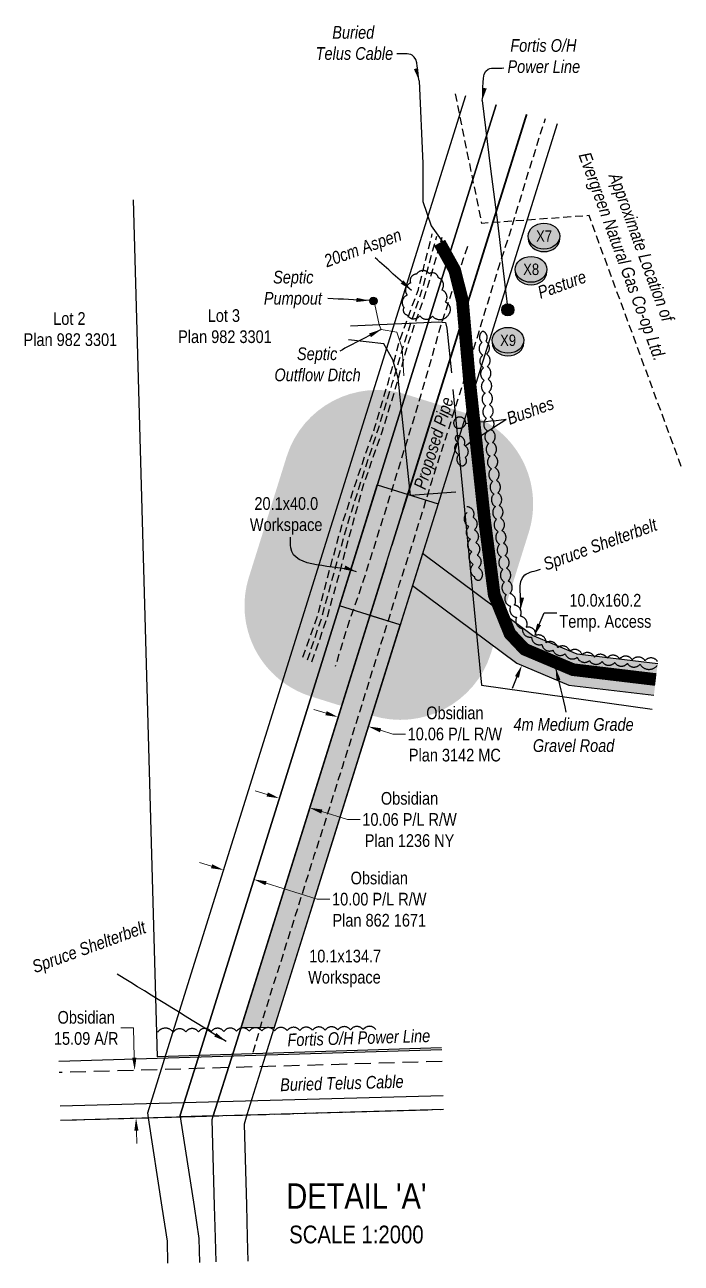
# Model space of a CAD drawing. Extents: x 634935 to 638883, y 5905921 to 5908834.
# Drawn here: x 636838 to 637356, y 5906056 to 5907034 of the extents above; entities that cross this region are included whole.
import ezdxf
from ezdxf.enums import TextEntityAlignment as Align

# ---------------------------------------------------------------- set-up
doc = ezdxf.new("R2010")
doc.units = 0
doc.header["$LTSCALE"] = 5
doc.header["$PDMODE"] = 34
doc.header["$PDSIZE"] = 0.03
for name, pattern in [('0', [1, 1, 0]), ('foc-ACCESSROAD', [3.75, 2.5, -1.25]), ('foc-QUARTERLINE', [33, 25, -3, 2, -3]), ('POWERLINE5', [7.799999999999997, 2.399999999999999, -0.6, 0.6, -0.6, 0.6, -0.6, 2.399999999999999]), ('UG_PIPE', [1.875, 1.25, -0.625])]:
    doc.linetypes.add(name, pattern=pattern)
doc.layers.get('Defpoints').update_dxf_attribs({"color": 9})
for name, color, linetype in [('AS-FENCE', 48, 'foc-FENCE'), ('AS-PIPE-UG', 44, 'UG_PIPE'), ('AS-PIPE-UG-T', 44, 'Continuous'), ('AS-POWER', 104, 'foc-POWER'), ('AS-POWER-EXISTING', 72, 'POWERLINE5'), ('AS-POWER-T', 104, 'Continuous'), ('AS-ROADS', 254, 'Continuous'), ('AS-TELEPHONE', 224, 'foc-TEL'), ('AS-TELEPHONE-T', 224, 'Continuous'), ('AS-TELUS', 224, 'foc-TEL'), ('C-AR', 13, 'foc-ACCESSROAD'), ('C-RW', 13, 'Continuous'), ('DETAIL-T', 7, 'Continuous'), ('L-QSEC', 8, 'foc-QUARTERLINE'), ('L-TITLEDB', 4, 'Continuous'), ('L-TITLEDB-T', 4, 'Continuous'), ('P-BUFFER-H 30m', 51, 'Continuous'), ('P-CROSSINGS', 250, 'Continuous'), ('P-TEMP-H', 41, 'Continuous'), ('P-TEMP_WORKSPACE', 46, 'Continuous'), ('P-TEMP_WORKSPACE-2', 46, 'Continuous'), ('T-BUSH', 110, '0'), ('T-BUSH-T', 110, 'Continuous')]:
    doc.layers.add(name, color=color, linetype=linetype)
doc.layers.add('AS-SANITARY', color=7, linetype='foc-SANITARY', lineweight=9, true_color=0x29a300)
for name, color, linetype, lineweight in [('C-AR-T', 13, 'Continuous', 9), ('C-RW-T', 13, 'Continuous', 9), ('T-TEXT', 48, 'Continuous', 18)]:
    doc.layers.add(name, color=color, linetype=linetype, lineweight=lineweight)
doc.styles.add('100L', font='ARIALN.TTF', dxfattribs={"height": 11})
doc.styles.add('80CG', font='ARIALN.TTF', dxfattribs={"height": 10})
doc.styles.add('80L', font='ARIALN.TTF', dxfattribs={"height": 10})
doc.styles.add('80LS', font='ARIALNI.TTF', dxfattribs={"height": 10})
doc.styles.add('Crossing', font='ARIALN.TTF', dxfattribs={"height": 10})
doc.styles.add('foc-LtypeFont', font='ARIALN.TTF', dxfattribs={"height": 7.349999999999999})
doc.linetypes.add('foc-FENCE', pattern='A,10,-1,["X",foc-LtypeFont,S=0.2,R=0,X=-0.625,Y=-0.75],-1.239999999999999', length=12.24)
doc.linetypes.add('foc-POWER', pattern='A,6,-1,["P",foc-LtypeFont,S=0.2,R=0,X=-0.625,Y=-0.75],-1.239999999999999,4', length=12.24)
doc.linetypes.add('foc-SANITARY', pattern='A,10,-1,["SN",foc-LtypeFont,S=0.2,R=0,X=-0.5,Y=-0.75],-2.75', length=13.75)
doc.linetypes.add('foc-TEL', pattern='A,2,-1,["T",foc-LtypeFont,S=0.2,R=0,X=-0.425,Y=-0.75],-1.239999999999999,8', length=12.24)
doc.dimstyles.new('Compass 5 000', dxfattribs={"dimscale": 5, "dimtxt": 9, "dimasz": 2, "dimexe": 0.2, "dimexo": 0.0625, "dimgap": 0.5, "dimtad": 0, "dimtih": 1, "dimtoh": 1, "dimzin": 0, "dimdsep": 46, "dimtxsty": '80CG', "dimcen": 0.1, "dimse1": 1, "dimse2": 1, "dimclrd": 256, "dimclrt": 256, "dimaunit": 1, "dimadec": 4, "dimazin": 0, "dimtfac": 0.06, "dimtofl": 0, "dimtmove": 0, "dimatfit": 1, "dimfxl": 0.2, "dimtolj": 1, "dimtzin": 0, "dimlwd": -1, "dimarcsym": 0})

# ---------------------------------------------------------------- blocks, each defined once
blk = doc.blocks.new('*D406')
at = {"layer": 'C-RW-T', "transparency": 16777216}
for p, q in [((637075.6736932884, 5906490.581701348), (637066.1297975343, 5906493.567342625)), ((637118.7479108176, 5906477.106683894), (637128.2918065721, 5906474.121042617)), ((637128.2918065721, 5906474.121042617), (637138.2918065719, 5906474.121042617))]:
    blk.add_line(p, q, dxfattribs=at)
for points in [[(637076.1713001679, 5906492.172350639), (637075.1760864086, 5906488.991052055), (637085.2175890421, 5906487.59606007)], [(637119.2455176972, 5906478.697333186), (637118.2503039378, 5906475.516034601), (637109.2040150638, 5906480.092325171)]]:
    blk.add_solid(points, dxfattribs=at)
at = {"layer": 'Defpoints', "color": 0, "transparency": 16777216}
for p in [(637095.7182896906, 5906521.162581637), (637119.7047157125, 5906513.65884674), (637109.2040150638, 5906480.092325171)]:
    blk.add_point(p, dxfattribs=at)
at = {"layer": 'C-RW-T', "transparency": 16777216, "insert": (637177.3777547302, 5906474.121042616), "char_height": 10, "attachment_point": 5, "style": '80CG'}
blk.add_mtext('\\A1;Obsidian\\P10.06 P/L R/W\\PPlan 3142 MC', dxfattribs=at)
blk = doc.blocks.new('*D407')
at = {"layer": 'C-RW-T', "transparency": 16777216}
for p, q in [((637029.2741031505, 5906426.442337524), (637019.730184956, 5906429.427907067)), ((637072.3500057517, 5906412.967148379), (637092.5042353456, 5906406.662415584)), ((637092.5042353456, 5906406.662415584), (637102.5042353456, 5906406.662415584))]:
    blk.add_line(p, q, dxfattribs=at)
for points in [[(637029.7716980744, 5906428.032990557), (637028.7765082265, 5906424.851684492), (637038.818021345, 5906423.456767981)], [(637072.8476006757, 5906414.557801412), (637071.8524108278, 5906411.376495347), (637062.8060875575, 5906415.952717923)]]:
    blk.add_solid(points, dxfattribs=at)
at = {"layer": 'Defpoints', "color": 0, "transparency": 16777216}
for p in [(637058.6123261382, 5906486.732877592), (637082.6003923507, 5906479.228827533), (637062.8060875575, 5906415.952717923)]:
    blk.add_point(p, dxfattribs=at)
at = {"layer": 'C-RW-T', "transparency": 16777216, "insert": (637141.5901835039, 5906406.662415584), "char_height": 10, "attachment_point": 5, "style": '80CG'}
blk.add_mtext('\\A1;Obsidian\\P10.06 P/L R/W\\PPlan 1236 NY', dxfattribs=at)
blk = doc.blocks.new('*D408')
at = {"layer": 'C-RW-T', "transparency": 16777216}
for p, q in [((636985.3817924338, 5906369.813301085), (636975.8377988497, 5906372.798629622)), ((637028.3172032684, 5906356.38325149), (637068.6183482471, 5906343.77719124)), ((637068.6183482471, 5906343.77719124), (637078.6183482474, 5906343.777191241))]:
    blk.add_line(p, q, dxfattribs=at)
for points in [[(636985.8793471898, 5906371.403966684), (636984.8842376776, 5906368.222635488), (636994.9257860177, 5906366.82797255)], [(637028.8147580244, 5906357.973917088), (637027.8196485122, 5906354.792585893), (637018.7732096843, 5906359.368580026)]]:
    blk.add_solid(points, dxfattribs=at)
at = {"layer": 'Defpoints', "color": 0, "transparency": 16777216}
for p in [(636999.8074017416, 5906382.434331644), (637023.6548254082, 5906374.97493912), (637018.7732096843, 5906359.368580026)]:
    blk.add_point(p, dxfattribs=at)
at = {"layer": 'C-RW-T', "transparency": 16777216, "insert": (637117.7042964057, 5906343.77719124), "char_height": 10, "attachment_point": 5, "style": '80CG'}
blk.add_mtext('\\A1;Obsidian\\P10.00 P/L R/W\\PPlan 862 1671', dxfattribs=at)
blk = doc.blocks.new('*D409')
at = {"layer": 'C-AR-T', "transparency": 16777216}
for p, q in [((636923.6864842274, 5906242.149577352), (636913.6864842274, 5906242.149577351)), ((636924.3600744274, 5906218.715025035), (636923.6864842274, 5906242.149577352)), ((636926.01863408, 5906161.01287476), (636926.3059500516, 5906151.017003136))]:
    blk.add_line(p, q, dxfattribs=at)
for points in [[(636926.0260530314, 5906218.76291103), (636922.6940958234, 5906218.667139039), (636924.647390399, 5906208.719153411)], [(636927.684612684, 5906161.060760755), (636924.352655476, 5906160.964988764), (636925.7313181084, 5906171.008746385)]]:
    blk.add_solid(points, dxfattribs=at)
at = {"layer": 'Defpoints', "color": 0, "transparency": 16777216}
for p in [(636924.647390399, 5906208.719153411), (636897.3170547372, 5906207.933584904), (636898.4009824466, 5906170.223177878)]:
    blk.add_point(p, dxfattribs=at)
at = {"layer": 'C-AR-T', "transparency": 16777216, "insert": (636886.4047652646, 5906242.149577352), "char_height": 10, "attachment_point": 5, "style": '80CG'}
blk.add_mtext('\\A1;Obsidian\\P15.09 A/R', dxfattribs=at)
blk = doc.blocks.new('POWERPOLE')
h = blk.add_hatch(color=255)
edge = h.paths.add_edge_path()
edge.add_arc((0, 0), 0.9600000000000002, 0, 360)
at = {"linetype": 'Continuous'}
for p, q in [((0.678822509938982, -0.678822509938982), (-0.678822509938982, 0.678822509938982)), ((-0.678822509938982, -0.678822509938982), (0.678822509938982, 0.678822509938982))]:
    blk.add_line(p, q, dxfattribs=at)
blk.add_circle((0, 0), 0.9600000000000002, dxfattribs=at)
blk = doc.blocks.new('*D430')
at = {"layer": 'Defpoints', "color": 0, "transparency": 16777216}
for p in [(637239.9581403164, 5906551.459742402), (637254.598792797, 5906545.284310392), (637244.8856163165, 5906522.25640868)]:
    blk.add_point(p, dxfattribs=at)
at = {"layer": 'P-TEMP_WORKSPACE', "transparency": 16777216}
for p, q in [((637243.84456129, 5906560.673630399), (637247.7309822636, 5906569.887518397)), ((637247.7309822636, 5906569.887518397), (637257.7309822636, 5906569.887518397)), ((637226.3585428623, 5906519.217952693), (637222.4721218888, 5906510.004064697))]:
    blk.add_line(p, q, dxfattribs=at)
for points in [[(637242.3089132903, 5906561.321367227), (637245.3802092895, 5906560.02589357), (637239.9581403164, 5906551.459742402)], [(637224.8228948626, 5906519.865689522), (637227.8941908618, 5906518.570215864), (637230.2449638355, 5906528.43184069)]]:
    blk.add_solid(points, dxfattribs=at)
at = {"layer": 'P-TEMP_WORKSPACE', "transparency": 16777216, "insert": (637296.1586766699, 5906569.887518396), "char_height": 10, "attachment_point": 5, "style": '80CG'}
blk.add_mtext('\\A1;10.0x160.2\\P{\\A0;Temp. Access}', dxfattribs=at)
blk = doc.blocks.new('xing2')
h = blk.add_hatch(color=50)
h.dxf.hatch_style = 1
edge = h.paths.add_edge_path()
edge.add_ellipse((0, 0), major_axis=(-12.5, 0), ratio=0.8162973455633619, start_angle=0, end_angle=360)
h = blk.add_hatch(color=250)
h.dxf.hatch_style = 1
edge = h.paths.add_edge_path()
edge.add_ellipse((0, -2.047489049626165), major_axis=(-12.5, 0), ratio=0.8162973455633619, start_angle=0, end_angle=180)
edge.add_line((12.5, -2.047489049626165), (12.5, 0))
edge.add_ellipse((0, 0), major_axis=(-12.5, 0), ratio=0.8162973455633619, start_angle=0, end_angle=180, ccw=False)
edge.add_line((-12.5, 0), (-12.5, -2.047489049626165))
at = {"color": 250}
blk.add_ellipse((0, 0), major_axis=(-12.5, 0), ratio=0.8162973455633619, dxfattribs=at)
blk.add_ellipse((0, -2.047489049626165), major_axis=(-12.5, 0), ratio=0.8162973455633619, start_param=0, end_param=3.141592653589793, dxfattribs=at)
at = {"color": 250, "style": 'Crossing'}
blk.add_attdef('CROSSING', text='', height=9, dxfattribs=at).set_placement((0.08916442567715421, 0.0199513138486509), align=Align.MIDDLE_CENTER)
at = {"color": 250, "style": 'Crossing', "flags": 1}
for tag, p in [('OWNER', (0.08916442567715421, -12.49201765665748)), ('DESCRIPTION', (0.08916442567715421, -25.770021277247)), ('LOCATION', (0.08916442567715421, -39.30337514164421)), ('DWG_REF', (0.08916442567715421, -52.83672900604233))]:
    blk.add_attdef(tag, text='', height=9, dxfattribs=at).set_placement(p, align=Align.MIDDLE_CENTER)

msp = doc.modelspace()

# ---------------------------------------------------------------- hatches: boundary and pattern name
at = {"layer": 'AS-SANITARY'}
h = msp.add_hatch(color=256, dxfattribs=at)
h.dxf.hatch_style = 1
edge = h.paths.add_edge_path()
edge.add_arc((637113.1126214073, 5906815.97346836), 3.096986140449126, 0, 360)
at = {"layer": 'P-BUFFER-H 30m'}
h = msp.add_hatch(color=256, dxfattribs=at)
h.dxf.hatch_style = 1
edge = h.paths.add_edge_path()
edge.add_line((637014.7555182523, 5906597.725718003), (637044.6030738569, 5906693.136431763))
edge.add_arc((637116.161109177, 5906670.750765063), 74.97779999797562, 72.62863011000502, 162.6286301064771, ccw=False)
edge.add_line((637138.5467758738, 5906742.308800383), (637186.5383648941, 5906727.295479917))
edge.add_arc((637164.1526981966, 5906655.737444596), 74.9777999974017, -17.37136989339018, 72.62863010936837, ccw=False)
edge.add_line((637235.7107335172, 5906633.351777895), (637205.8631779129, 5906537.941064132))
edge.add_arc((637134.3051425925, 5906560.326730835), 74.97779999867056, 252.6286301109604, 342.6286301047795, ccw=False)
edge.add_line((637111.9194758963, 5906488.768695513), (637063.9278868751, 5906503.782015979))
edge.add_arc((637086.3135535724, 5906575.340051298), 74.97779999722798, 162.6286301047795, 252.6286301097928, ccw=False)
at = {"layer": 'P-TEMP-H'}
h = msp.add_hatch(color=256, dxfattribs=at)
h.dxf.hatch_style = 1
h.paths.add_polyline_path([(637086.3135535737, 5906575.340051302), (637116.1611091767, 5906670.750765061), (637164.1526981962, 5906655.737444595), (637134.3051425929, 5906560.326730833)])
h = msp.add_hatch(color=256, dxfattribs=at)
h.dxf.hatch_style = 1
h.paths.add_polyline_path([(637144.0298440767, 5906591.412717309), (637226.160068927, 5906530.154850701), (637267.3706445654, 5906512.772216405), (637334.4727249534, 5906504.765882877), (637337.4337328702, 5906529.58245973), (637273.8339523324, 5906537.170913804), (637238.6696845901, 5906552.00321345), (637151.9383053549, 5906616.69290923)])
h = msp.add_hatch(color=256, dxfattribs=at)
h.dxf.hatch_style = 1
h.paths.add_polyline_path([(637034.9987957111, 5906242.887791166), (637134.3051425929, 5906560.326730833), (637110.3093480831, 5906567.833391067), (637008.5614085058, 5906242.54969655)])

# ---------------------------------------------------------------- linework, layer by layer
at = {"layer": 'AS-FENCE', "flags": 128}
for points in [[(637094.9101587342, 5906796.411008472), (637164.5825158595, 5906799.398502349), (637169.9125049297, 5906798.996003175), (637171.0850025252, 5906794.498512395), (637174.6374952405, 5906759.303584569)], [(637178.2599878119, 5906665.016277922), (637142.3875613738, 5906662.546282984), (637132.7425811526, 5906755.121093148), (637128.4100900373, 5906769.501063659), (637121.2826046532, 5906782.206037606), (637093.3951618406, 5906785.221031421)], [(637175.7624929335, 5906746.198611445), (637198.4846489094, 5906512.69576459), (637333.1512842772, 5906493.690723666)]]:
    msp.add_lwpolyline(points, dxfattribs=at)
at = {"layer": 'AS-PIPE-UG', "flags": 128}
for points in [[(637356.0297929645, 5906685.438359982), (637283.2391925459, 5906883.304871256), (637198.6852113502, 5906877.194456222), (637177.5694085577, 5906980.865286183)], [(637018.2028160348, 5906223.029684287), (637025.0628019674, 5906246.852135433), (637034.8227819531, 5906277.919571726), (637050.5202497627, 5906327.561969928), (637066.4102171782, 5906378.18686611), (637076.2276970453, 5906408.559303829), (637088.8651711304, 5906448.851721201), (637102.3726434313, 5906491.589133558), (637112.7726221043, 5906525.199064635), (637124.0350990089, 5906560.94899133), (637133.5125795734, 5906591.833927993), (637143.867558339, 5906624.118861787), (637151.9325418005, 5906649.57630958), (637159.3400266104, 5906674.353758775), (637169.4350059088, 5906705.066195794), (637177.0849902214, 5906729.561145562), (637185.0199739496, 5906754.62109417), (637191.5924604714, 5906775.628551094), (637198.7024458912, 5906799.271002608), (637202.692437709, 5906812.138476224), (637212.7574170693, 5906845.140908546), (637220.2674016688, 5906867.415862868), (637233.6373742517, 5906911.568272328), (637245.0598508276, 5906948.28069704), (637248.9302420103, 5906959.867647733)], [(637057.345235767, 5906534.729045093), (637069.2702113132, 5906568.388976071), (637079.372690596, 5906606.921397055), (637088.6851714994, 5906640.521328153), (637099.885148532, 5906674.621258224), (637114.2901189927, 5906716.481172385), (637124.9225971886, 5906752.27109899), (637133.9425786922, 5906785.20853145), (637148.5350487675, 5906824.970949909), (637159.5350262104, 5906868.978359661)], [(637061.0352281999, 5906532.60154946), (637072.4552047817, 5906566.483979975), (637082.8851833935, 5906604.606401799), (637092.4201638402, 5906638.901331475), (637102.9626422214, 5906672.428762719), (637116.7401139684, 5906714.533676374), (637127.995090888, 5906750.738602133), (637137.7675708478, 5906783.673534596), (637151.7350422057, 5906825.280949269), (637163.0575189871, 5906867.21086329)], [(637064.5502209918, 5906531.156552422), (637076.2926969124, 5906565.028982962), (637086.6426756877, 5906602.32640648), (637095.9826565348, 5906637.173835017), (637105.5451369255, 5906671.591264436), (637120.2701067294, 5906713.486178526), (637131.3325840441, 5906749.821104015), (637140.7275647782, 5906783.021035934), (637155.067535372, 5906824.35095118), (637167.4100100615, 5906866.450864848)], [(637187.4074690535, 5906858.938380254), (637176.0624923181, 5906826.49094679), (637167.2250104409, 5906800.001001113), (637154.0225375149, 5906754.051095341), (637145.942554084, 5906726.228652396), (637126.8300932772, 5906664.333779322), (637115.6076162906, 5906628.353853105), (637105.0651379096, 5906594.981421539), (637092.5601635531, 5906558.941495447), (637082.9926831732, 5906527.511559897)]]:
    msp.add_lwpolyline(points, dxfattribs=at)
at = {"layer": 'AS-PIPE-UG', "color": 240, "const_width": 1.499559075, "flags": 128}
msp.add_lwpolyline([(637234.0030246505, 5906963.211026765), (637136.4344064113, 5906651.31512306)], dxfattribs=at)
at = {"layer": 'AS-POWER', "flags": 128}
for points in [[(637198.9578797605, 5906974.174280971), (637205.4574320382, 5906920.140754756), (637210.9049208675, 5906877.973341224), (637214.3674137671, 5906848.723401203), (637217.3649076206, 5906824.133451624), (637219.1374039862, 5906808.965982728)], [(636864.7188715109, 5906215.954581806), (637166.9857332782, 5906225.122137194)]]:
    msp.add_lwpolyline(points, dxfattribs=at)
at = {"layer": 'AS-ROADS', "const_width": 9.997039999448557, "flags": 128}
msp.add_lwpolyline([(637335.9532289121, 5906517.174171302), (637270.6022984488, 5906524.971565103), (637232.4148767587, 5906541.079032075), (637220.869900433, 5906553.324006964), (637208.4199259643, 5906584.071443913), (637200.7749416414, 5906643.366322317), (637188.7049663925, 5906755.453592464), (637183.3599773535, 5906815.953468397), (637177.2124899598, 5906840.355918359), (637165.2975143935, 5906861.838374306)], dxfattribs=at)
at = {"layer": 'AS-SANITARY', "flags": 128}
msp.add_lwpolyline([(637114.2451190845, 5906813.090974272), (637117.5576122919, 5906797.098507065), (637119.2551088111, 5906793.461014524), (637131.4400838235, 5906791.473518602), (637135.6475751954, 5906778.70104479), (637137.2000720121, 5906756.971089355)], dxfattribs=at)
at = {"layer": 'AS-SANITARY'}
msp.add_circle((637113.1126214073, 5906815.97346836), 3.096986140449126, dxfattribs=at)
at = {"layer": 'AS-TELEPHONE', "flags": 128}
msp.add_lwpolyline([(637149.2580116037, 5906989.722006364), (637151.9975416674, 5906924.520745766), (637152.1700413134, 5906894.485807355), (637158.7825277539, 5906875.403346488), (637174.3799957681, 5906853.163392093), (637180.3549835157, 5906833.975931438), (637183.7599765332, 5906806.825987119), (637185.8899721651, 5906783.678534583), (637187.5549687508, 5906765.128572625), (637189.4024649626, 5906744.831114249), (637191.6774602972, 5906718.933667354), (637193.5874563807, 5906698.848708541), (637196.5824502386, 5906667.211273418), (637199.7074438304, 5906628.626352543)], dxfattribs=at)
at = {"layer": 'AS-TELUS', "flags": 128}
msp.add_lwpolyline([(636865.7890718519, 5906180.668610311), (637168.0249519651, 5906188.975167499)], dxfattribs=at)
at = {"layer": 'C-AR', "flags": 128}
for points in [[(637167.2568310429, 5906215.692589028), (636864.990324565, 5906207.00440271)], [(636866.1332471449, 5906169.296673539), (637168.3409698519, 5906177.983170203)]]:
    msp.add_lwpolyline(points, dxfattribs=at)
at = {"layer": 'C-RW', "flags": 128}
for points in [[(636950.920613232, 5906056.463037396), (636950.4646966815, 5906073.841753226), (636946.379696681, 5906100.59425323), (636935.5921966814, 5906171.299253228), (636934.9921966819, 5906175.214253226), (636949.5396966824, 5906221.724253229), (637186.1482102606, 5906978.181559686)], [(637210.0016631299, 5906970.719428523), (636975.9546966812, 5906222.479253232), (636960.5671966814, 5906173.289253229), (636960.6021966813, 5906172.019253231), (636971.5596966824, 5906101.25925323), (636975.4021966815, 5906076.089253224), (636975.9000504484, 5906057.118352719)], [(637123.2869407515, 5906609.290808639), (637002.5221966817, 5906223.244253226), (636986.7321966814, 5906172.771753225), (636960.6021966813, 5906172.019253231), (636960.5671966814, 5906173.289253229), (636975.9546966812, 5906222.479253232), (637210.0016631299, 5906970.719428523)], [(637234.0018962245, 5906963.211379764), (637127.5585724743, 5906622.945859419)], [(637127.5585724744, 5906622.945859419), (637234.0018962245, 5906963.211379764)], [(637257.9915726561, 5906955.706633469), (637029.0921966822, 5906224.006753226), (637013.3021966814, 5906173.534253229), (637011.0521966823, 5906166.26675323), (637012.7896966818, 5906102.344253226), (637013.474696682, 5906077.111753228), (637013.9708193672, 5906058.117108546)], [(636988.8404440829, 5906057.457833481), (636988.3446966814, 5906076.431753228), (636987.659696682, 5906101.684253232), (636985.8071966823, 5906169.78175323), (636986.7321966814, 5906172.771753225), (637002.5221966817, 5906223.244253226), (637127.5585724744, 5906622.945859419)]]:
    msp.add_lwpolyline(points, dxfattribs=at)
at = {"layer": 'L-QSEC'}
msp.add_line((636866.1340058473, 5906169.29566387), (637168.340986207, 5906177.982601342), dxfattribs=at)
at = {"layer": 'L-TITLEDB', "flags": 128}
for points in [[(637166.9505718973, 5906226.504929183), (636942.543924574, 5906219.348461679), (636923.7429629548, 5906895.853864143)], [(636866.1292881565, 5906169.301942095), (637168.3407601006, 5906177.99046596)]]:
    msp.add_lwpolyline(points, dxfattribs=at)
at = {"layer": 'P-TEMP_WORKSPACE', "flags": 128}
for points in [[(637086.3135535737, 5906575.340051302), (637116.1611091767, 5906670.750765061), (637164.1526981962, 5906655.737444595), (637134.3051425929, 5906560.326730833)], [(637034.9987957111, 5906242.887791166), (637134.3051425929, 5906560.326730833), (637110.3093480831, 5906567.833391067), (637008.5614085058, 5906242.54969655)]]:
    msp.add_lwpolyline(points, close=True, dxfattribs=at)
msp.add_lwpolyline([(637337.4337328702, 5906529.58245973), (637273.8339523324, 5906537.170913804), (637238.6696845901, 5906552.00321345), (637151.9383053549, 5906616.69290923), (637144.0298440767, 5906591.412717309), (637226.160068927, 5906530.154850701), (637267.3706445654, 5906512.772216405), (637334.4727249534, 5906504.765882877)], dxfattribs=at)
at = {"layer": 'T-BUSH', "flags": 128}
for points in [[(637172.5133253211, 5906805.428448721, 0.52056705), (637169.7910335278, 5906815.047718239, 0.52056705), (637167.0687417348, 5906824.666987755, 0.52056705), (637164.3464499419, 5906834.286257273, 0.52056705), (637157.0332554867, 5906837.563246798, 0.52056705), (637147.0449638343, 5906837.144619868, 0.52056705), (637142.3482155089, 5906830.171461333, 0.52056705), (637139.8058115181, 5906820.503193289, 0.52056705), (637137.1951549478, 5906810.853027957, 0.52056705), (637139.7551852219, 5906804.899467881, 0.52056705), (637149.7309666413, 5906804.247544792, 0.52056705), (637159.6975303312, 5906803.995595252, 0.52056705)], [(637185.6874725804, 5906719.158666895, -0.52056705), (637177.9072862389, 5906716.158211236, -0.52056705), (637180.0055230344, 5906724.476931813, -0.52056705)]]:
    msp.add_lwpolyline(points, format="xyb", close=True, dxfattribs=at)
for points in [[(637337.3495273478, 5906531.261652013, 0.52056705), (637327.3781029545, 5906531.977133816, 0.52056705), (637317.4066785611, 5906532.692615617, 0.52056705), (637307.4352541678, 5906533.408097421, 0.52056705), (637297.4638297746, 5906534.123579224, 0.52056705), (637287.4924053814, 5906534.839061024, 0.52056705), (637277.738803806, 5906536.771915151, 0.52056705), (637268.1379545513, 5906539.558474361, 0.52056705), (637258.5371052966, 5906542.34503357, 0.52056705), (637249.459723744, 5906546.213505113, 0.52056705), (637241.316284176, 5906552.012264518, 0.52056705), (637233.7282060967, 5906558.297674334, 0.52056705), (637229.0489764642, 5906567.132040678, 0.52056705), (637224.3697468312, 5906575.966407022, 0.52056705), (637220.6821657027, 5906585.113573684, 0.52056705), (637219.4455297112, 5906595.033853422, 0.52056705), (637218.2088937197, 5906604.954133159, 0.52056705), (637216.9722577282, 5906614.874412896, 0.52056705), (637215.7356217369, 5906624.794692634, 0.52056705), (637214.4989857454, 5906634.71497237, 0.52056705), (637213.2749750955, 5906644.636691795, 0.52056705), (637212.2464565656, 5906654.580703474, 0.52056705), (637211.2179380351, 5906664.524715151, 0.52056705), (637210.1894195052, 5906674.468726831, 0.52056705), (637209.1609009748, 5906684.412738509, 0.52056705), (637208.1323824448, 5906694.35675019, 0.52056705), (637207.1038639144, 5906704.300761868, 0.52056705), (637206.0753453844, 5906714.244773548, 0.52056705), (637205.2984333679, 5906724.209252073, 0.52056705), (637204.7062799032, 5906734.188759723, 0.52056705), (637204.1141264386, 5906744.168267372, 0.52056705), (637203.5219729738, 5906754.14777502, 0.52056705), (637202.9298195092, 5906764.12728267, 0.52056705), (637202.3376660442, 5906774.106790319, 0.52056705), (637201.7455125796, 5906784.086297967, 0.52056705), (637199.420661764, 5906792.114511477, 0.52056705), (637198.7926110341, 5906783.218512733, 0.52056705), (637199.3847644988, 5906773.239005083, 0.52056705), (637199.9769179638, 5906763.259497435, 0.52056705), (637200.5690714285, 5906753.279989786, 0.52056705), (637201.1612248932, 5906743.300482136, 0.52056705), (637201.7533783577, 5906733.320974486, 0.52056705), (637202.3455318224, 5906723.341466838, 0.52056705), (637203.1497537612, 5906713.379209829, 0.52056705), (637204.1782722912, 5906703.435198148, 0.52056705), (637205.2067908216, 5906693.491186471, 0.52056705), (637206.2353093517, 5906683.54717479, 0.52056705), (637207.263827882, 5906673.603163112, 0.52056705), (637208.2923464121, 5906663.659151434, 0.52056705), (637209.3208649425, 5906653.715139754, 0.52056705), (637210.3493834725, 5906643.771128075, 0.52056705), (637211.5843975719, 5906633.850663391, 0.52056705), (637212.8210335633, 5906623.930383653, 0.52056705), (637214.057669555, 5906614.010103917, 0.52056705), (637215.2943055464, 5906604.089824179, 0.52056705), (637216.5309415378, 5906594.169544443, 0.52056705), (637217.7675775293, 5906584.249264705, 0.52056705), (637221.436776586, 5906575.096299699, 0.52056705), (637226.1160062185, 5906566.261933356, 0.52056705), (637230.7952358514, 5906557.427567013, 0.52056705), (637237.9280172893, 5906550.743191293, 0.52056705), (637246.0714568573, 5906544.944431888, 0.52056705), (637254.779564639, 5906540.312738764, 0.52056705), (637264.3804138936, 5906537.526179554, 0.52056705), (637273.9812631486, 5906534.739620346, 0.52056705), (637283.6103334443, 5906532.11078343, 0.52056705), (637293.5817578377, 5906531.395301626, 0.52056705), (637303.5531822311, 5906530.679819825, 0.52056705), (637313.5246066245, 5906529.964338022, 0.52056705), (637323.4960310175, 5906529.248856219, 0.52056705), (637337.1348828071, 5906528.270224695, 0.52056705)], [(637179.437912881, 5906709.892092268, -0.52056705), (637184.6646383984, 5906702.320034437, -0.52056705), (637185.5912658621, 5906692.366011119, -0.52056705), (637183.0846865167, 5906685.470560038, -0.52056705), (637180.4243382715, 5906694.62966879, -0.52056705), (637179.5971465961, 5906704.592448149, -0.52056705), (637179.1351193037, 5906710.157151115, -0.52056705)], [(637186.9412926893, 5906653.74615824, -0.52056705), (637191.6997327405, 5906645.243960358, -0.52056705), (637192.7538055013, 5906635.302624973, -0.52056705), (637193.807878262, 5906625.361289585, -0.52056705), (637194.8619510226, 5906615.4199542, -0.52056705), (637195.9160237834, 5906605.478618815, -0.52056705), (637196.9700965441, 5906595.537283428, -0.52056705), (637193.0710584108, 5906598.108693879, -0.52056705), (637191.9300407806, 5906608.040425722, -0.52056705), (637190.7890231501, 5906617.972157564, -0.52056705), (637189.6480055199, 5906627.903889408, -0.52056705), (637188.5069878893, 5906637.835621252, -0.52056705), (637187.2069951274, 5906649.151116445, -0.52056705)], [(637114.9409688332, 5906240.910768534, 0.52056705), (637104.944725722, 5906240.782931546, 0.52056705), (637094.9484826104, 5906240.655094554, 0.52056705), (637084.9522394988, 5906240.527257567, 0.52056705), (637074.955996387, 5906240.399420576, 0.52056705), (637064.9597532755, 5906240.271583589, 0.52056705), (637054.9635101643, 5906240.1437466, 0.52056705), (637044.9672670527, 5906240.01590961, 0.52056705), (637034.971023941, 5906239.888072622, 0.52056705), (637024.9747808294, 5906239.760235631, 0.52056705), (637014.9785377178, 5906239.632398644, 0.52056705), (637004.9822946066, 5906239.504561655, 0.52056705), (636994.9860514951, 5906239.376724666, 0.52056705), (636984.9898083833, 5906239.248887677, 0.52056705), (636974.9935652717, 5906239.121050686, 0.52056705), (636964.9973221602, 5906238.993213698, 0.52056705), (636955.001079049, 5906238.86537671, 0.52056705), (636942.7163220076, 5906238.708273052, 0.52056705)]]:
    msp.add_lwpolyline(points, format="xyb", dxfattribs=at)

# ---------------------------------------------------------------- block references
at = {"layer": 'AS-POWER-EXISTING', "xscale": 4.998530249999998, "yscale": 4.998530249999998, "zscale": 4.998530249999998}
msp.add_blockref('POWERPOLE', (637219.1374039863, 5906808.965982728), dxfattribs=at)
at = {"layer": 'P-CROSSINGS'}
for p, values in [((637247.6951887636, 5906867.167105326), {'CROSSING': 'X7'}), ((637237.4967043991, 5906840.923541958), {'CROSSING': 'X8'}), ((637219.2774783002, 5906784.931781022), {'CROSSING': 'X9'})]:
    msp.add_blockref('xing2', p, dxfattribs=at).add_auto_attribs(values)

# ---------------------------------------------------------------- texts
at = {"layer": 'AS-PIPE-UG-T', "insert": (637299.7684138623, 5906940.56952286), "char_height": 9.999999999999991, "attachment_point": 1, "rotation": 290.1974238683545, "style": '100L'}
msp.add_mtext_dynamic_manual_height_columns('\\pi23.88;{\\fArial Narrow|b0|i1|c0|p34;Approximate Location of\\P\\pi0.32626;Evergreen Natural Gas Co-op Ltd.}', width=172.8012278308322, gutter_width=55.00000000000001, heights=[0], dxfattribs=at)
at = {"layer": 'AS-PIPE-UG-T', "color": 240, "insert": (637144.4435463614, 5906669.006189108), "char_height": 9.992745868658806, "attachment_point": 1, "rotation": 72.6290489395701, "style": '80L'}
msp.add_mtext_dynamic_manual_height_columns('\\pi0.476;{\\fArial Narrow|b0|i1|c0|p34;Proposed Pipe}', width=75.20914051841757, gutter_width=49.978366, heights=[0], dxfattribs=at)
at = {"layer": 'AS-POWER-T', "insert": (637218.5863975812, 5907022.641300815), "char_height": 10.00302921733791, "attachment_point": 1, "style": '100L'}
msp.add_mtext_dynamic_manual_height_columns('\\pi2.5626;{\\fArial Narrow|b0|i1|c0|p34;Fortis O/H\\P\\pi0.33476;Power Line}', width=57.15320239124659, gutter_width=55, heights=[0], dxfattribs=at)
at = {"layer": 'AS-POWER-T', "insert": (637044.7396695997, 5906237.640819073), "char_height": 10.00302921733791, "attachment_point": 1, "rotation": 1.7372108232688601, "style": '100L'}
msp.add_mtext_dynamic_manual_height_columns('\\pi0.32636;{\\fArial Narrow|b0|i1|c0|p34;Fortis O/H Power Line}', width=112.5351704308462, gutter_width=55, heights=[0], dxfattribs=at)
at = {"layer": 'AS-SANITARY', "char_height": 9.997763838686152, "attachment_point": 1, "style": '80L'}
for s, width, insert in [('\\pi7.6267;{\\fArial Narrow|b0|i1|c0|p34;Septic \\P\\pi0.33301;Pumpout}', 46.39930782894974, (637026.2915703251, 5906839.759687134)), ('\\pi18.398;{\\fArial Narrow|b0|i1|c0|p34;Septic \\P\\pi0.5851;Outflow Ditch}', 67.94243320184742, (637034.3531707723, 5906779.30850315))]:
    msp.add_mtext_dynamic_manual_height_columns(s, width=width, gutter_width=50, heights=[0], dxfattribs=dict(at, insert=insert))
at = {"layer": 'AS-TELEPHONE-T', "insert": (637066.7238243987, 5907032.970265561), "char_height": 10.00302921733789, "attachment_point": 1, "style": '100L', "bg_fill": 3, "box_fill_scale": 1.1, "bg_fill_color": 256, "bg_fill_transparency": 0}
msp.add_mtext_dynamic_manual_height_columns('\\pi13.897;{\\fArial Narrow|b0|i1|c0|p34;Buried\\P\\pi0.77202;Telus Cable}', width=60.97540120742695, gutter_width=55, heights=[0], dxfattribs=at)
at = {"layer": 'DETAIL-T', "color": 3, "insert": (637099.6623913718, 5906095.735466245), "char_height": 19.99999999999998, "width": 202.8376916931684, "attachment_point": 5, "style": '80CG'}
msp.add_mtext("DETAIL 'A'\\P{\\H0.7x;SCALE 1:2000}", dxfattribs=at)
at = {"layer": 'L-TITLEDB-T', "char_height": 9.999988296455822, "attachment_point": 1, "style": '80LS'}
for s, insert in [('\\pi24.665;{\\fArial Narrow|b0|i0|c0|p34;Lot 2\\P\\pi1.2472;Plan 982 3301}', (636835.7204125983, 5906807.109052596)), ('\\pi24.634;{\\fArial Narrow|b0|i0|c0|p34;Lot 3\\P\\pi1.2472;Plan 982 3301}', (636957.6879591522, 5906809.450923351))]:
    msp.add_mtext_dynamic_manual_height_columns(s, width=73.38785811732606, gutter_width=50, heights=[0], dxfattribs=dict(at, insert=insert))
at = {"layer": 'P-TEMP_WORKSPACE-2', "char_height": 9.99945972434561, "attachment_point": 1, "style": '80L'}
for s, insert in [('\\pi3.7299;20.1x40.0\\P\\pi0.12844;Workspace', (637015.4333278737, 5906661.097114937)), ('\\pi0.98787;10.1x134.7\\P\\pi0.12844;Workspace', (637061.4350784593, 5906303.902065079))]:
    msp.add_mtext_dynamic_manual_height_columns(s, width=56.89774434119017, gutter_width=50.0162612868698, heights=[0], dxfattribs=dict(at, insert=insert))
at = {"layer": 'T-BUSH-T', "style": '80LS'}
for s, p in [('20cm Aspen', (637104.6403458597, 5906857.994780216)), ('Bushes', (637236.8315092395, 5906729.319534434)), ('Spruce Shelterbelt', (637291.9410399203, 5906623.908461624))]:
    msp.add_text(s, height=9.997060499999998, rotation=19.99999999999594, dxfattribs=at).set_placement(p, align=Align.MIDDLE_CENTER)
at = {"layer": 'T-BUSH-T', "insert": (636886.8145333144, 5906310.843701049), "char_height": 9.997060499999998, "width": 93.38295942789044, "attachment_point": 2, "rotation": 20.000000000000007, "style": '80LS'}
msp.add_mtext('Spruce Shelterbelt', dxfattribs=at)
at = {"layer": 'T-TEXT', "style": '80LS'}
msp.add_text('Pasture', height=9.997060499999998, rotation=19.99999999999594, dxfattribs=at).set_placement((637261.8293976655, 5906829.010169342), align=Align.MIDDLE_CENTER)
at = {"layer": 'T-TEXT', "insert": (637271.0874021177, 5906486.712090272), "char_height": 9.997060499999998, "width": 94.65606944060708, "attachment_point": 2, "style": '80LS'}
msp.add_mtext('4m Medium Grade\\PGravel Road', dxfattribs=at)

# ---------------------------------------------------------------- dimensions: what is measured, and where the dimension line sits
at = {"layer": 'C-AR-T'}
dim = msp.add_linear_dim(base=(636924.647390399, 5906208.719153411), p1=(636898.4009824467, 5906170.223177879), p2=(636897.3170547374, 5906207.933584905), angle=91.64642583082305, text='Obsidian\\P15.09 A/R', dimstyle='Compass 5 000', dxfattribs=at)
dim.commit()
dim.dimension.update_dxf_attribs({"geometry": '*D409', "text_midpoint": (636886.4047652646, 5906242.149577352), "dimtype": 161})
at = {"layer": 'C-RW-T'}
for base, p1, p2, angle, text, picture, middle in [((637109.2040150638, 5906480.092325171), (637095.7182896907, 5906521.162581636), (637119.704715712, 5906513.658846738), 342.6286182916733, 'Obsidian\\P10.06 P/L R/W\\PPlan 3142 MC', '*D406', (637177.3777547302, 5906474.121042616)), ((637062.8060875575, 5906415.952717923), (637058.6123261384, 5906486.732877591), (637082.6003923507, 5906479.228827532), 342.62904894074927, 'Obsidian\\P10.06 P/L R/W\\PPlan 1236 NY', '*D407', (637141.5901835039, 5906406.662415584)), ((637018.7732096843, 5906359.368580026), (636999.807401742, 5906382.434331645), (637023.6548254085, 5906374.974939122), 342.63049579261894, 'Obsidian\\P10.00 P/L R/W\\PPlan 862 1671', '*D408', (637117.7042964057, 5906343.77719124))]:
    dim = msp.add_linear_dim(base=base, p1=p1, p2=p2, angle=angle, text=text, dimstyle='Compass 5 000', dxfattribs=at)
    dim.commit()
    dim.dimension.update_dxf_attribs({"geometry": picture, "text_midpoint": middle, "dimtype": 161})
at = {"layer": 'P-TEMP_WORKSPACE'}
dim = msp.add_linear_dim(base=(637239.9581403164, 5906551.459742402), p1=(637244.8856163166, 5906522.25640868), p2=(637254.5987927974, 5906545.284310392), angle=67.12996691350396, text='10.0x160.2\\P{\\A0;Temp. Access}', dimstyle='Compass 5 000', dxfattribs=at)
dim.commit()
dim.dimension.update_dxf_attribs({"geometry": '*D430', "text_midpoint": (637296.1586766699, 5906569.887518396), "dimtype": 161})

# ---------------------------------------------------------------- leaders
at = {"layer": 'AS-POWER-T', "path_type": 1}
msp.add_leader([(637198.9578797605, 5906974.174280971), (637203.7345753806, 5906998.900156253), (637215.9241042777, 5906999.887948138)], dimstyle='Compass 5 000', override={"dimgap": 0.5, "dimtad": 0}, dxfattribs=at)
at = {"layer": 'AS-SANITARY', "path_type": 1}
for points in [[(637109.6851681573, 5906816.322859743), (637077.1358177966, 5906817.87044778)], [(637119.2551088111, 5906793.461014524), (637086.5439128212, 5906776.463299713)]]:
    msp.add_leader(points, dimstyle='Compass 5 000', override={"dimgap": 0.5, "dimtad": 0}, dxfattribs=at)
at = {"layer": 'P-TEMP_WORKSPACE', "path_type": 1}
msp.add_leader([(637099.7765358988, 5906602.20893502), (637047.8135418212, 5906621.071980534), (637047.6591306733, 5906629.662715443)], dimstyle='Compass 5 000', override={"dimgap": 0.5, "dimtad": 0}, dxfattribs=at)
at = {"layer": 'T-BUSH-T', "path_type": 1}
for points in [[(637143.1942227717, 5906824.257116313), (637114.4073310229, 5906850.116948358)], [(637185.434397567, 5906701.60281088), (637217.9383677677, 5906722.572169903)], [(637185.5431179252, 5906719.204032215), (637217.9383677677, 5906722.572169903)], [(637229.1117707813, 5906571.934129211), (637232.6013554134, 5906599.726641444), (637244.9239749726, 5906604.30421658)], [(636996.7985892678, 5906231.517944993), (636910.905948104, 5906284.647385615)]]:
    msp.add_leader(points, dimstyle='Compass 5 000', override={"dimgap": 0.5, "dimtad": 0}, dxfattribs=at)
at = {"layer": 'T-TEXT', "path_type": 1}
msp.add_leader([(637256.882903754, 5906526.384581455), (637265.0616397975, 5906491.377338609)], dimstyle='Compass 5 000', override={"dimgap": 0.5, "dimtad": 0}, dxfattribs=at)

# ---------------------------------------------------------------- next in the draw order: texts
at = {"layer": 'AS-TELEPHONE-T', "insert": (637039.0358279936, 5906202.207361346), "char_height": 10.00302921733789, "attachment_point": 1, "rotation": 1.6403823129507988, "style": '100L', "bg_fill": 2}
msp.add_mtext_dynamic_manual_height_columns('\\pi0.29907;{\\fArial Narrow|b0|i1|c0|p34;Buried Telus Cable}', width=97.26451600492348, gutter_width=55, heights=[0], dxfattribs=at)

# ---------------------------------------------------------------- next in the draw order: leaders
at = {"layer": 'AS-TELEPHONE-T', "path_type": 1}
msp.add_leader([(637149.2580116037, 5906989.722006364), (637143.7454773469, 5907009.889989115), (637131.5406993603, 5907011.043873693)], dimstyle='Compass 5 000', override={"dimgap": 0.5, "dimtad": 0}, dxfattribs=at)

doc.saveas('drawing.dxf')
